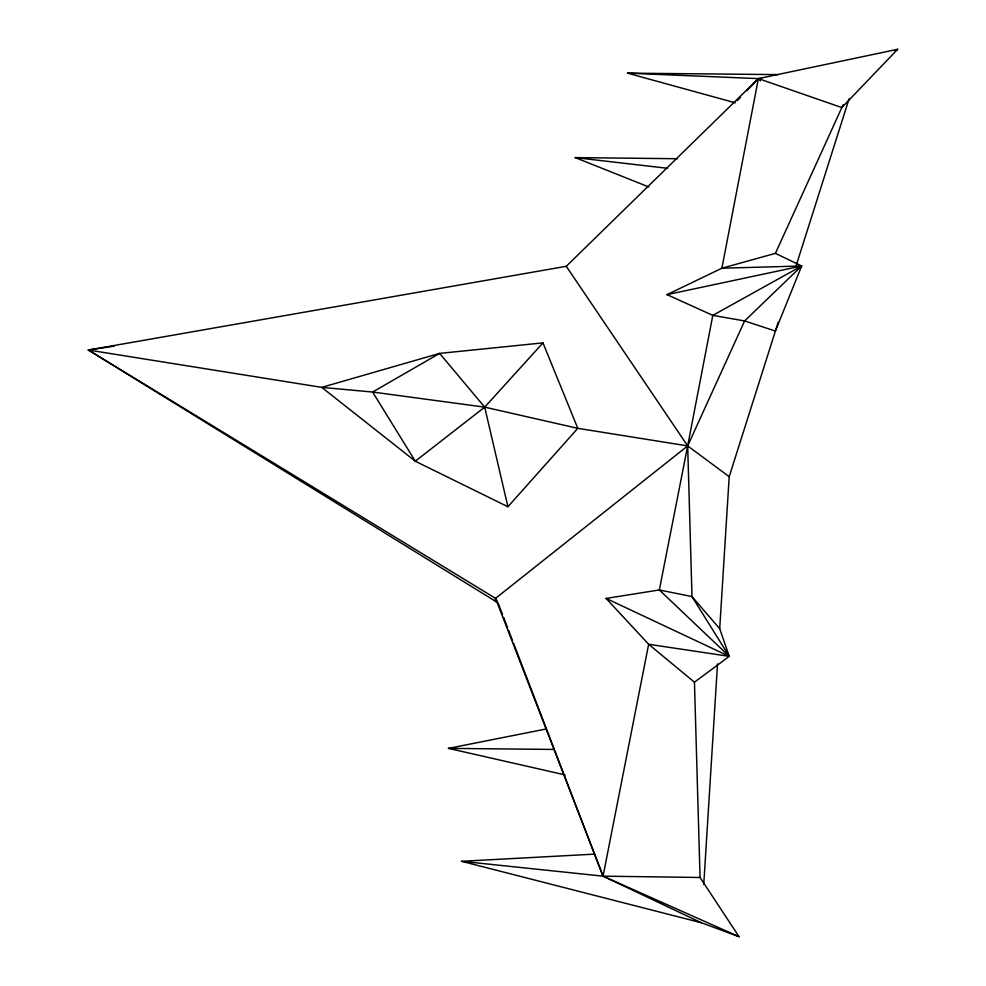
<?xml version="1.0" encoding="UTF-8"?>
<svg xmlns="http://www.w3.org/2000/svg" width="986" height="986" viewBox="0 0 986 986"><rect width="100%" height="100%" fill="white"/><g stroke="black" fill="none" stroke-linecap="round" stroke-linejoin="round"><path stroke-width="1.48" d="M703.745 884.454L717.512 663.923M594.509 854.135L461.534 861.296L603.05 876.16L701.354 922.748L739.044 936.7L700.06 877.491L694.452 682.201L729.246 656.343L719.706 628.698L729.196 476.669L778.176 322.299M739.044 936.7L603.05 876.16L648.652 644.277L606.107 598.428L659.338 589.961L691.999 596.592L719.706 628.698M796.257 265.308L849.094 98.748M775.415 253.353L801.643 265.998L775.39 331.062L744.615 320.943L712.804 315.372L667.029 294.641L721.888 268.217L775.415 253.353L843.116 104.775M494.516 600.24L496.919 602.163L88.346 350.018L321.756 387.362L415.291 461.214L507.926 506.742L577.796 428.331L687.673 445.906L729.196 476.669M542.966 342.881L484.693 407.144L415.291 461.214L372.609 392.034L321.756 387.362L439.608 353.395L542.966 342.881L577.796 428.331L484.693 407.144L372.609 392.034L439.608 353.395L484.693 407.144L507.926 506.742M737.355 100.621L740.511 97.318M746.821 90.712L758.394 78.609L897.654 49.3L841.834 107.573L758.394 78.609L627.49 73.149L735.285 102.803M497.474 601.928L495.551 598.354L88.346 350.018L566.272 266.294L758.394 78.609L761.463 78.51M895.078 50.927L897.654 49.3M667.029 294.641L801.643 265.998L744.615 320.943L687.673 445.906L659.338 589.961L729.246 656.343L648.652 644.277L694.452 682.201M565.126 774.922L448.433 748.374L546.034 729.011M114.179 346.185L88.346 350.018L91.304 350.769M627.49 73.149L778.127 74.603M448.433 748.374L554.354 749.446L513.558 643.279M648.862 186.983L575.232 157.612L677.481 158.721M760.391 80.852L758.394 78.609L721.888 268.217L801.643 265.998L712.804 315.372L687.673 445.906L495.551 598.354L603.05 876.16L700.06 877.491M575.232 157.612L667.608 168.31M461.534 861.296L701.354 922.748M606.107 598.428L729.246 656.343L691.999 596.592L687.673 445.906L566.272 266.294M498.115 603.112L502.527 614.586M503.636 617.458L507.494 627.503M508.591 630.374L512.449 640.419M554.896 750.864L603.05 876.16"/></g></svg>
